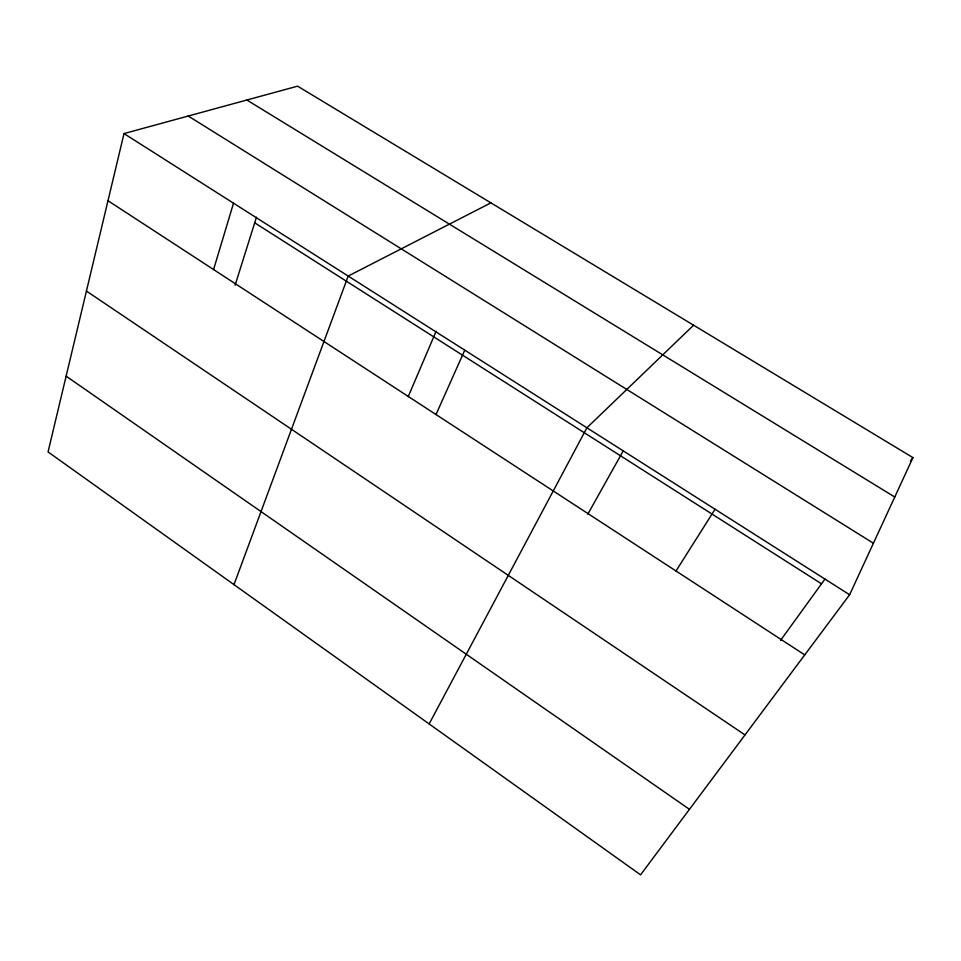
<?xml version="1.0" encoding="UTF-8"?>
<svg xmlns="http://www.w3.org/2000/svg" width="961" height="961" viewBox="0 0 961 961"><rect width="100%" height="100%" fill="white"/><g stroke="black" fill="none" stroke-linecap="round" stroke-linejoin="round"><path stroke-width="1.44" d="M124.005 133.579L48.05 451.922L640.567 874.834L849.62 594.763L912.95 457.616L297.586 86.166L124.005 133.579L849.62 594.763M213.582 269.536L233.523 203.179M235.085 285.285L256.455 217.198M233.991 584.648L348.182 276.059L490.915 202.855M408.185 396.713L436.09 331.329M436.018 414.551L464.752 350.152M429.147 723.933L586.907 427.789L693.602 325.214M587.82 514.135L623.389 450.601M676.015 570.99L715.044 509.234M780.524 640.398L825.031 578.978M910.355 461.196L912.95 457.616M246.857 100.016L894.763 497.017M188.248 116.029L873.417 543.229M254.689 222.82L821.523 583.808M107.992 200.717L804.729 654.897M86.43 291.063L745.003 734.913M66.129 376.159L689.457 809.33"/></g></svg>
